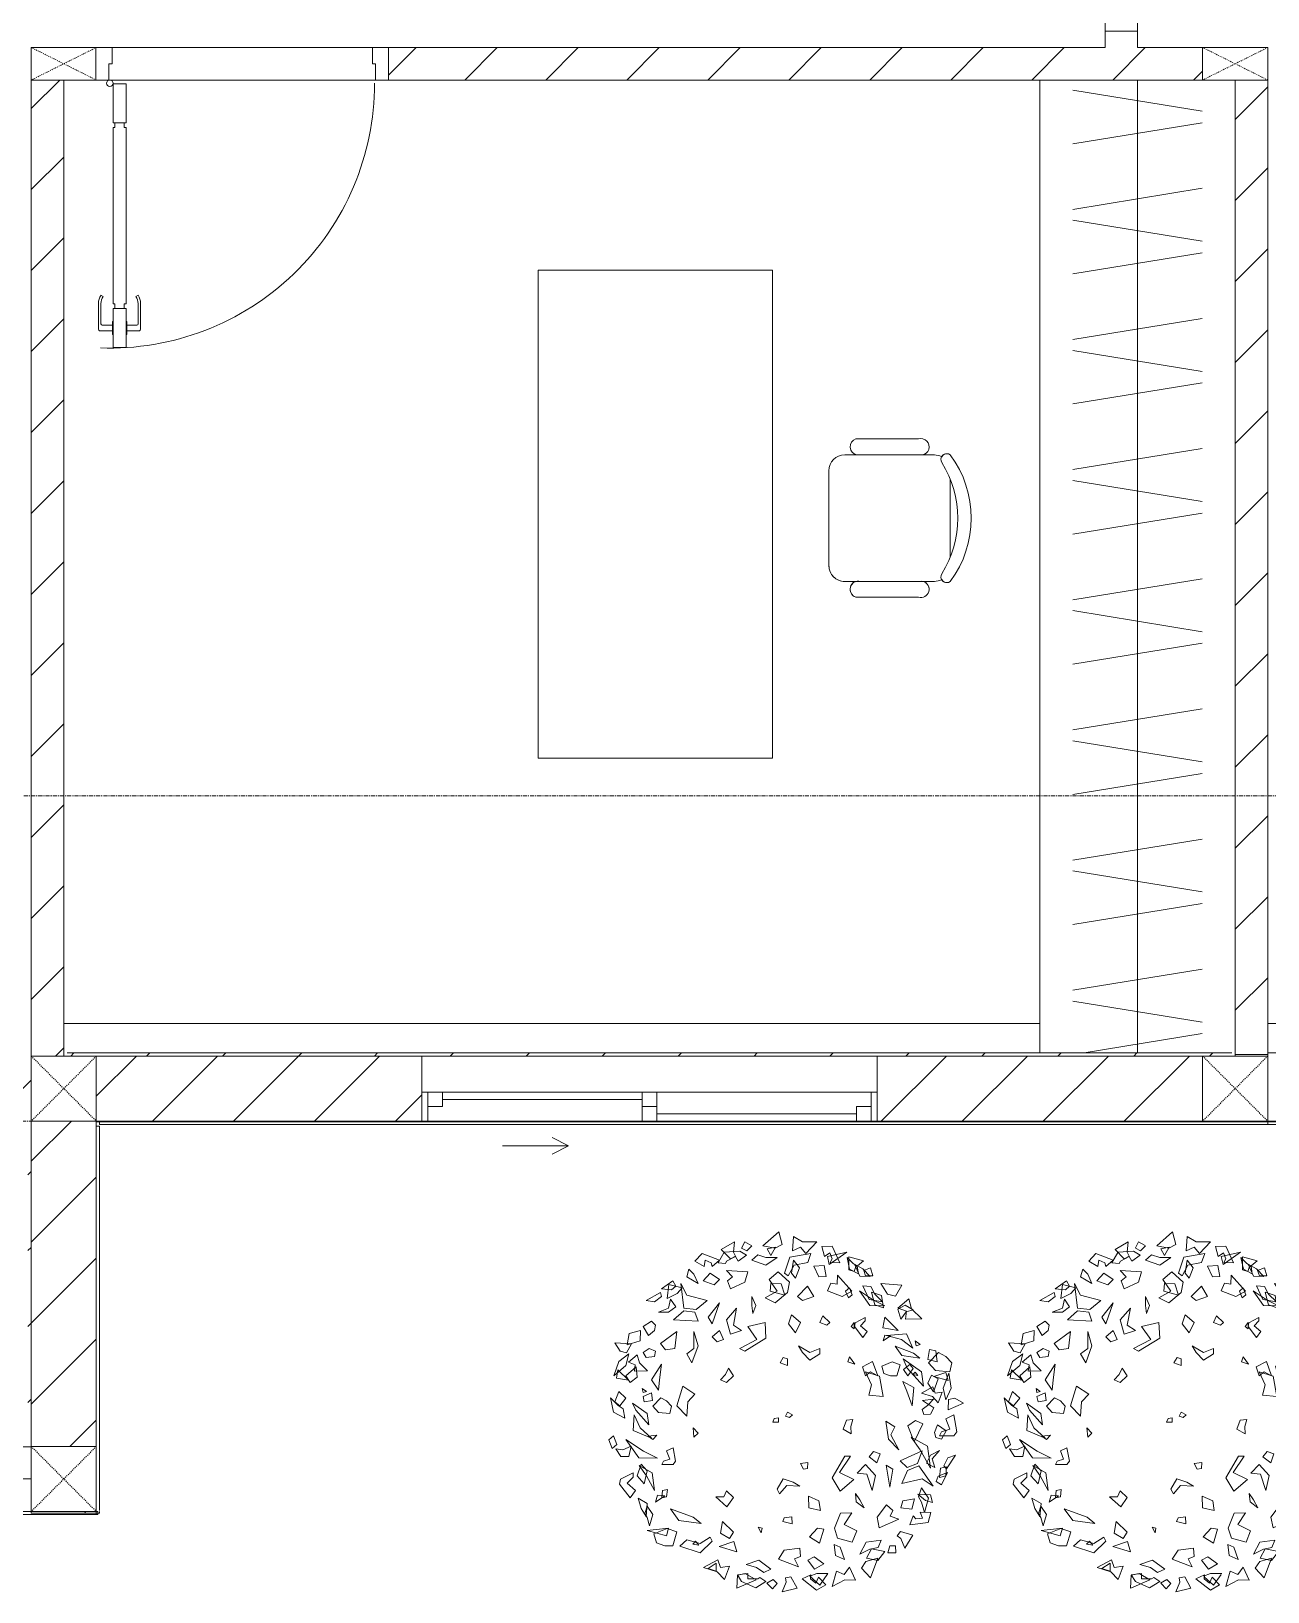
# Model space of a CAD drawing. Header units: millimetres. Extents: x 5357 to 201988, y -16345 to 109895.
# Drawn here: x 94853 to 98653, y 23090 to 27887 of the extents above; entities that cross this region are included whole.
import ezdxf

# ---------------------------------------------------------------- set-up
doc = ezdxf.new("R2010")
doc.units = ezdxf.units.MM
doc.linetypes.add('Dash', pattern=[6, 3, -3])
doc.linetypes.add('Grid Line', pattern=[22.225, 12.7, -3.175, 3.175, -3.175])
for name, color, linetype, lineweight in [('0-1', 7, 'Continuous', 5), ('A-CLNG', 13, 'Continuous', 9), ('A-DETL-GENF-1', 53, 'Continuous', 9), ('A-DETL-THIN', 151, 'Continuous', 9), ('A-DOOR-1', 53, 'Continuous', 9), ('A-FLOR', 192, 'Continuous', 9), ('A-FLOR-1', 10, 'Continuous', 9), ('A-FLOR-2', 53, 'Continuous', 9), ('A-GLAZ', 151, 'Continuous', 9), ('A-WALL', 113, 'Continuous', 9), ('A-WALL-1', 9, 'Continuous', 18), ('A-WALL-2', 53, 'Continuous', 9), ('A-WALL-4', 113, 'Continuous', 18), ('A-WALL-PATT-1', 10, 'Continuous', 9), ('A-WALL-PATT-2', 53, 'Continuous', 9), ('A-WALL-PATT-3', 111, 'Continuous', 9), ('G-IMPT', 8, 'Continuous', 9), ('I-FURN', 30, 'Continuous', 9), ('I-FURN-1', 53, 'Continuous', 9), ('I-WALL-1', 9, 'Continuous', 18), ('I-WALL-2', 53, 'Continuous', 9), ('L-PLNT', 71, 'Continuous', 9), ('L-SITE-WALL-1', 10, 'Continuous', 9), ('S-COLS', 52, 'Continuous', 9), ('S-COLS-2', 9, 'Continuous', 18), ('S-COLS-4', 53, 'Continuous', 9), ('S-COLS-5', 52, 'Continuous', 18), ('S-COLS-6', 52, 'Dash', 9), ('S-COLS-HDLN', 52, 'Dash', 9), ('S-COLS-HDLN-1', 53, 'Dash', 9), ('S-GRID-1', 1, 'Grid Line', 9)]:
    doc.layers.add(name, color=color, linetype=linetype, lineweight=lineweight)
pattern_1 = [(45, (0, 0), (-124.4508, 124.4508), [])]
pattern_2 = [(45, (0, 0), (-116.67262, 116.67262), [])]

# ---------------------------------------------------------------- blocks, each defined once
blk = doc.blocks.new('NCV_TKTC_KET CAU_rvt-1-TKCS_MB SÂN ĐƯỜNG NỘI BỘ')
at = {"layer": 'A-FLOR-1'}
for p, q in [((98252.6, 27886.9), (98252.6, 27836.9)), ((98252.6, 27836.9), (98252.6, 27886.9)), ((98252.6, 27886.9), (98252.6, 27836.9)), ((98252.6, 27836.9), (98452.6, 27836.9)), ((98452.6, 27836.9), (98252.6, 27836.9)), ((98252.6, 27836.9), (98452.6, 27836.9)), ((98452.6, 27836.9), (98652.5, 27836.9)), ((98652.5, 27836.9), (98452.6, 27836.9)), ((98452.6, 27836.9), (98652.5, 27836.9)), ((98652.5, 27836.9), (98652.5, 27736.9)), ((98652.5, 27736.9), (98652.5, 27836.9)), ((98652.5, 27836.9), (98652.5, 27736.9)), ((98652.5, 27736.9), (98652.5, 24746.9)), ((98652.5, 24746.9), (98652.5, 27736.9)), ((98652.5, 27736.9), (98652.5, 24746.9)), ((98652.5, 24736.9), (98652.5, 24536.9)), ((98652.5, 24536.9), (98652.5, 24736.9)), ((98652.5, 24736.9), (98652.5, 24536.9)), ((96052.6, 24536.9), (95052.6, 24536.9)), ((97350.2, 24536.9), (96052.6, 24536.9))]:
    blk.add_line(p, q, dxfattribs=at)
at = {"layer": 'L-SITE-WALL-1'}
for p, q in [((96052.6, 24536.9), (95052.6, 24536.9)), ((97452.6, 24536.9), (96052.6, 24536.9)), ((98652.5, 24536.9), (97452.6, 24536.9))]:
    blk.add_line(p, q, dxfattribs=at)
blk = doc.blocks.new('DOOR_CW_01 CANH MO-PANEL KINH - DIW_01-900x2200-CỬA GỖ VÂN LAMINATE-V21-TKCS_MB SÂN ĐƯỜNG NỘI BỘ')
at = {"layer": 'A-DETL-GENF-1'}
for p, q in [((-397, -182), (-397, -62)), ((-397, -62), (-357, -62)), ((-357, -62), (-357, -182)), ((-357, -182), (-397, -182)), ((-391, -196), (-391, -182)), ((-391, -182), (-363, -182)), ((-363, -182), (-363, -196)), ((-397, -196), (-391, -196)), ((-397, -738), (-397, -196)), ((-357, -196), (-363, -196)), ((-357, -196), (-357, -738)), ((-433.9, -711.2), (-427.3, -715.8)), ((-320.1, -711.2), (-326.7, -715.8)), ((-442, -737), (-442, -816.5)), ((-434, -799.5), (-434, -737)), ((-397, -738), (-391, -738)), ((-357, -752), (-397, -752)), ((-397, -752), (-397, -872)), ((-391, -752), (-391, -738)), ((-363, -752), (-391, -752)), ((-357, -738), (-363, -738)), ((-363, -738), (-363, -752)), ((-357, -872), (-357, -752)), ((-320, -799.5), (-320, -737)), ((-312, -737), (-312, -816.5)), ((-399, -803.5), (-430, -803.5)), ((-399, -792.2), (-399, -831.8)), ((-397, -792.2), (-399, -792.2)), ((-397, -792.2), (-397, -831.8)), ((-357, -792.2), (-357, -831.8)), ((-357, -792.2), (-355, -792.2)), ((-355, -792.2), (-355, -831.8)), ((-355, -803.5), (-324, -803.5)), ((-399, -820.5), (-438, -820.5)), ((-399, -831.8), (-397, -831.8)), ((-355, -831.8), (-357, -831.8)), ((-355, -820.5), (-316, -820.5)), ((-397, -872), (-357, -872))]:
    blk.add_line(p, q, dxfattribs=at)
blk.add_circle((-407, -60), 10, dxfattribs=at)
for centre, radius, start, end in [((-407, -60), 814, 268, 0), ((-397, -737), 45, 145, 180), ((-397, -737), 37, 145, 180), ((-357, -737), 37, 0, 35), ((-357, -737), 45, 360, 35), ((-430, -799.5), 4, 180, 270), ((-324, -799.5), 4, 270, 0), ((-438, -816.5), 4, 180, 270), ((-316, -816.5), 4, 270, 0)]:
    blk.add_arc(centre, radius, start, end, dxfattribs=at)
at = {"layer": 'A-DOOR-1'}
for p, q in [((-450, -50), (-450, 50)), ((-448.4, 50), (-400, 50)), ((-400, 50), (-400, 0)), ((400, 0), (400, 50)), ((400, 50), (450, 50)), ((450, 50), (450, -50)), ((-410, 0), (-410, -50)), ((-400, 0), (-410, 0)), ((410, 0), (400, 0)), ((410, -50), (410, 0)), ((-410, -50), (-448.4, -50)), ((-407, -50), (-382, -50)), ((450, -50), (410, -50))]:
    blk.add_line(p, q, dxfattribs=at)
blk = doc.blocks.new('TU DO LV A - TU DO LV A-V22-TKCS_MB SÂN ĐƯỜNG NỘI BỘ')
at = {"layer": 'I-FURN'}
for p, q in [((10, 0), (3000, 0)), ((10, -136.3), (68.9, -499)), ((169, -101), (104.4, -499)), ((202.5, -101), (267.1, -499)), ((404.3, -101), (468.9, -499)), ((569, -101), (504.4, -499)), ((602.5, -101), (667.1, -499)), ((804.3, -101), (868.9, -499)), ((969, -101), (904.4, -499)), ((1002.5, -101), (1067.1, -499)), ((1204.3, -101), (1268.9, -499)), ((1369, -101), (1304.4, -499)), ((1402.5, -101), (1467.1, -499)), ((1604.3, -101), (1668.9, -499)), ((1769, -101), (1704.4, -499)), ((1802.5, -101), (1867.1, -499)), ((2004.3, -101), (2068.9, -499)), ((2169, -101), (2104.4, -499)), ((2202.5, -101), (2267.1, -499)), ((2404.3, -101), (2468.9, -499)), ((2569, -101), (2504.4, -499)), ((2602.5, -101), (2667.1, -499)), ((2804.3, -101), (2868.9, -499)), ((2969, -101), (2904.4, -499)), ((10, -300), (3000, -300)), ((5, -600), (0, -600))]:
    blk.add_line(p, q, dxfattribs=at)
at = {"layer": 'I-FURN-1'}
for p, q in [((10, 0), (3000, 0)), ((5, -600), (0, -600))]:
    blk.add_line(p, q, dxfattribs=at)
blk = doc.blocks.new('BAN LV A - BAN LV A_dwg_ban hoc2-348006-TKCS_MB SÂN ĐƯỜNG NỘI BỘ')
at = {"layer": 'I-FURN'}
for p, q in [((145.8, 437.4), (-145.8, 437.4)), ((-194.4, 388.8), (-194.4, 113.4)), ((194.4, 113.4), (194.4, 388.8)), ((-243, 354.4), (-243, 162)), ((194.4, 351.4), (194.4, 150.8)), ((243.7, 162), (243.7, 354.4)), ((-120.5, 64.8), (120.5, 64.8))]:
    blk.add_line(p, q, dxfattribs=at)
at = {"layer": 'I-FURN', "flags": 128}
blk.add_lwpolyline([(-737.8, 610.5), (-737.8, 1330.5), (-154.9, 1330.5), (762.2, 1330.5), (762.2, 610.5)], close=True, dxfattribs=at)
at = {"layer": 'I-FURN'}
for centre, radius, start, end in [((-145.8, 388.8), 48.6, 90, 180), ((145.8, 388.8), 48.6, 360, 90), ((-218.7, 347.3), 25.3, 343.7398, 163.7398), ((219.4, 347.3), 25.3, 16.2602, 170.7054), ((-218.7, 154.9), 25.3, 163.7398, 16.2602), ((219.4, 154.9), 25.3, 189.2946, 16.2602), ((-145.8, 113.4), 48.6, 180, 207.5844), ((145.8, 113.4), 48.6, 332.4156, 0), ((-180.2, 75.4), 17.8, 57.9726, 216.6901), ((0, 324), 324, 233.1301, 306.8699), ((0, 359.3), 318.2, 237.5758, 302.4242), ((180.2, 75.4), 17.8, 323.3099, 122.0274)]:
    blk.add_arc(centre, radius, start, end, dxfattribs=at)
blk = doc.blocks.new('BAN LV A - BAN LV A_dwg-348005-TKCS_MB SÂN ĐƯỜNG NỘI BỘ')
at = {"extrusion": (0, 0, -1), "zscale": -1, "rotation": 180}
blk.add_blockref('BAN LV A - BAN LV A_dwg_ban hoc2-348006-TKCS_MB SÂN ĐƯỜNG NỘI BỘ', (-729, 1383.7), dxfattribs=at)
blk = doc.blocks.new('BAN LV A - BAN LV A-401069-TKCS_MB SÂN ĐƯỜNG NỘI BỘ')
at = {"layer": 'I-FURN-1'}
for p, q in [((-8.8, -53.2), (1491.2, -53.2)), ((-8.8, -773.2), (-8.8, -53.2)), ((1491.2, -53.2), (1491.2, -773.2)), ((1491.2, -773.2), (-8.8, -773.2)), ((583.2, -946.3), (874.8, -946.3)), ((534.6, -1029.3), (534.6, -994.9)), ((923.4, -994.9), (923.4, -1032.3)), ((486, -1221.7), (486, -1029.3)), ((972.7, -1029.3), (972.7, -1221.7)), ((534.6, -1270.3), (534.6, -1235.9)), ((923.4, -1232.9), (923.4, -1270.3))]:
    blk.add_line(p, q, dxfattribs=at)
for centre, radius, start, end in [((583.2, -994.9), 48.6, 90, 180), ((874.8, -994.9), 48.6, 0, 90), ((510.3, -1036.4), 25.3, 16.2602, 163.7398), ((948.4, -1036.4), 25.3, 16.2602, 170.7054), ((510.3, -1228.8), 25.3, 163.7398, 343.7398), ((948.4, -1228.8), 25.3, 189.2946, 16.2602), ((548.9, -1308.3), 17.8, 119.404, 216.6901), ((583.2, -1270.3), 48.6, 180, 207.5844), ((874.8, -1270.3), 48.6, 332.4156, 0), ((909.2, -1308.3), 17.8, 323.3099, 60.596), ((729, -1059.7), 324, 233.1301, 306.8699)]:
    blk.add_arc(centre, radius, start, end, dxfattribs=at)
at = {"extrusion": (0, 0, -1), "zscale": -1, "rotation": 180}
blk.add_blockref('BAN LV A - BAN LV A_dwg-348005-TKCS_MB SÂN ĐƯỜNG NỘI BỘ', (0, 0), dxfattribs=at)
blk = doc.blocks.new('G1_SOF - BO TRU - 100x200-V109-TKCS_MB SÂN ĐƯỜNG NỘI BỘ')
at = {"layer": 'S-COLS-2'}
for p, q in [((-50, 100), (50, 100)), ((-50, -98.4), (-50, 100)), ((50, 100), (50, -98.4))]:
    blk.add_line(p, q, dxfattribs=at)
at = {"layer": 'S-COLS-HDLN-1'}
for p, q in [((50, -100), (-50, 100)), ((-50, -100), (50, 100))]:
    blk.add_line(p, q, dxfattribs=at)
blk = doc.blocks.new('G1_SOF - BO TRU - 100x200-V107-TKCS_MB SÂN ĐƯỜNG NỘI BỘ')
at = {"layer": 'S-COLS-2'}
for p, q in [((-50, 100), (50, 100)), ((-50, -100), (-50, 100)), ((50, 100), (50, -100)), ((50, -100), (-50, -100))]:
    blk.add_line(p, q, dxfattribs=at)
at = {"layer": 'S-COLS-HDLN-1'}
for p, q in [((50, -100), (-50, 100)), ((-50, -100), (50, 100))]:
    blk.add_line(p, q, dxfattribs=at)
blk = doc.blocks.new('DOOR_CW_01 CANH MO-PANEL KINH - DIG_01-900x2200-CỬA NHÔM KÍNH-400868-TKCS_MB SÂN ĐƯỜNG NỘI BỘ')
at = {"layer": 'A-DETL-GENF-1'}
for p, q in [((-397, 872), (-357, 872)), ((-397, 752), (-397, 872)), ((-357, 872), (-357, 752)), ((-442, 737), (-442, 816.5)), ((-399, 820.5), (-438, 820.5)), ((-399, 831.8), (-397, 831.8)), ((-399, 792.2), (-399, 831.8)), ((-397, 792.2), (-397, 831.8)), ((-357, 792.2), (-357, 831.8)), ((-355, 831.8), (-357, 831.8)), ((-355, 792.2), (-355, 831.8)), ((-355, 820.5), (-316, 820.5)), ((-312, 737), (-312, 816.5)), ((-434, 799.5), (-434, 737)), ((-399, 803.5), (-430, 803.5)), ((-397, 792.2), (-399, 792.2)), ((-357, 792.2), (-355, 792.2)), ((-355, 803.5), (-324, 803.5)), ((-320, 799.5), (-320, 737)), ((-357, 752), (-397, 752)), ((-397, 738), (-391, 738)), ((-397, 738), (-397, 196)), ((-363, 752), (-391, 752)), ((-391, 752), (-391, 738)), ((-363, 738), (-363, 752)), ((-357, 738), (-363, 738)), ((-357, 196), (-357, 738)), ((-433.9, 711.2), (-427.3, 715.8)), ((-320.1, 711.2), (-326.7, 715.8)), ((-397, 196), (-391, 196)), ((-391, 196), (-391, 182)), ((-357, 196), (-363, 196)), ((-363, 182), (-363, 196)), ((-357, 182), (-397, 182)), ((-397, 182), (-397, 62)), ((-391, 182), (-363, 182)), ((-357, 62), (-357, 182)), ((-397, 62), (-357, 62))]:
    blk.add_line(p, q, dxfattribs=at)
blk.add_circle((-407, 60), 10, dxfattribs=at)
for centre, radius, start, end in [((-407, 60), 814, 360, 92), ((-438, 816.5), 4, 90, 180), ((-316, 816.5), 4, 0, 90), ((-430, 799.5), 4, 90, 180), ((-324, 799.5), 4, 360, 90), ((-397, 737), 45, 180, 215), ((-397, 737), 37, 180, 215), ((-357, 737), 37, 325, 0), ((-357, 737), 45, 325, 0)]:
    blk.add_arc(centre, radius, start, end, dxfattribs=at)
at = {"layer": 'A-DOOR-1'}
for p, q in [((-410, 50), (-450, 50)), ((-450, 50), (-450, -50)), ((-410, 0), (-410, 50)), ((-407, 50), (-382, 50)), ((450, 50), (410, 50)), ((410, 50), (410, 0)), ((450, -50), (450, 50)), ((-400, 0), (-410, 0)), ((-400, -50), (-400, 0)), ((410, 0), (400, 0)), ((400, 0), (400, -50)), ((-450, -50), (-400, -50)), ((400, -50), (450, -50))]:
    blk.add_line(p, q, dxfattribs=at)
blk = doc.blocks.new('NCV_TKTC_TANG 1_rvt-1-TKCS_MB SÂN ĐƯỜNG NỘI BỘ')
at = {"layer": 'A-WALL-PATT-1'}
h = blk.add_hatch(dxfattribs=at)
h.set_pattern_fill('FP_1', color=256, style=0, pattern_type=2)
h.set_pattern_definition(pattern_1)
h.paths.add_polyline_path([(98152.6, 27836.9), (98252.6, 27836.9), (98252.6, 27886.9), (98152.6, 27886.9), (98152.6, 27837.4)])
h.paths.add_polyline_path([(98202.6, 28786.9), (98252.6, 28786.9), (98252.6, 28836.9), (98152.6, 28836.9), (98152.6, 28786.9)])
h = blk.add_hatch(dxfattribs=at)
h.set_pattern_fill('FP_1', color=256, style=0, pattern_type=2)
h.set_pattern_definition(pattern_1)
h.paths.add_polyline_path([(97952.6, 27736.9), (98452.6, 27736.9), (98452.6, 27836.9), (95950.9, 27836.9), (95950.9, 27736.9), (97350.2, 27736.9)])
h = blk.add_hatch(dxfattribs=at)
h.set_pattern_fill('FP_1', color=256, style=0, pattern_type=2)
h.set_pattern_definition(pattern_1)
h.paths.add_polyline_path([(94929.3, 24736.9), (94952.6, 24736.9), (94952.6, 27736.9), (94852.6, 27736.9), (94852.6, 24736.9)])
h = blk.add_hatch(dxfattribs=at)
h.set_pattern_fill('FP_1', color=256, style=0, pattern_type=2)
h.set_pattern_definition(pattern_1)
h.paths.add_polyline_path([(98552.6, 24741.9), (98652.6, 24741.9), (98652.5, 27736.9), (98552.6, 27736.9), (98552.6, 24746.9)])
at = {"layer": 'A-WALL-PATT-2'}
h = blk.add_hatch(dxfattribs=at)
h.set_pattern_fill('FP_2', color=256, style=0, pattern_type=2)
h.set_pattern_definition(pattern_2)
h.paths.add_polyline_path([(97952.6, 24736.9), (98542.6, 24736.9), (98542.6, 24746.9), (94952.6, 24746.9), (94952.6, 24736.9), (97452.6, 24736.9)])
h = blk.add_hatch(dxfattribs=at)
h.set_pattern_fill('FP_2', color=256, style=0, pattern_type=2)
h.set_pattern_definition(pattern_2)
h.paths.add_polyline_path([(94852.6, 23537.4), (94852.6, 24536.9), (94842.6, 24536.9), (94842.6, 23537.4)])
at = {"layer": 'A-FLOR-1'}
for p, q in [((98152.6, 27886.9), (98152.6, 27836.9)), ((95050.9, 27836.9), (94852.6, 27836.9)), ((95100.9, 27836.9), (95052.6, 27836.9)), ((95900.9, 27836.9), (95100.9, 27836.9)), ((95950.9, 27836.9), (95900.9, 27836.9)), ((98152.6, 27836.9), (95950.9, 27836.9))]:
    blk.add_line(p, q, dxfattribs=at)
at = {"layer": 'A-FLOR-2'}
blk.add_line((95100.9, 27836.9), (95900.9, 27836.9), dxfattribs=at)
at = {"layer": 'A-WALL-1'}
for p, q in [((98452.6, 27836.9), (98252.6, 27836.9)), ((94852.6, 27736.9), (94852.6, 24736.9)), ((94952.6, 24736.9), (94952.6, 27736.9)), ((98552.6, 27736.9), (98552.6, 24741.9)), ((94852.6, 24736.9), (94952.6, 24736.9)), ((98552.6, 24741.9), (98652.6, 24741.9)), ((98652.6, 24741.9), (98652.6, 24746.9))]:
    blk.add_line(p, q, dxfattribs=at)
at = {"layer": 'A-WALL-2'}
for p, q in [((98152.6, 27886.9), (98152.6, 27836.9)), ((98252.6, 27836.9), (98252.6, 27886.9)), ((95100.9, 27836.9), (95900.9, 27836.9)), ((98142.6, 27836.9), (95950.9, 27836.9)), ((95910.9, 27736.9), (95090.9, 27736.9)), ((95950.9, 27736.9), (98452.6, 27736.9)), ((98652.6, 24746.9), (98652.6, 27736.9))]:
    blk.add_line(p, q, dxfattribs=at)
at = {"layer": 'I-WALL-1'}
for p, q in [((94952.6, 24746.9), (94952.6, 24736.9)), ((94952.6, 24736.9), (96052.6, 24736.9)), ((98542.6, 24746.9), (94962.6, 24746.9)), ((97452.6, 24736.9), (98542.6, 24736.9))]:
    blk.add_line(p, q, dxfattribs=at)
at = {"layer": 'I-WALL-2'}
for p, q in [((98652.6, 24746.9), (99742.6, 24746.9)), ((98652.6, 24741.9), (98652.6, 24736.9))]:
    blk.add_line(p, q, dxfattribs=at)
at = {"layer": 'A-DOOR-1', "rotation": 270.0000000000003}
blk.add_blockref('DOOR_CW_01 CANH MO-PANEL KINH - DIG_01-900x2200-CỬA NHÔM KÍNH-400868-TKCS_MB SÂN ĐƯỜNG NỘI BỘ', (98202.6, 28336.9), dxfattribs=at)
at = {"layer": 'A-DOOR-1'}
blk.add_blockref('DOOR_CW_01 CANH MO-PANEL KINH - DIW_01-900x2200-CỬA GỖ VÂN LAMINATE-V21-TKCS_MB SÂN ĐƯỜNG NỘI BỘ', (95500.9, 27786.9), dxfattribs=at)
at = {"layer": 'I-FURN-1'}
for name, p, rotation in [('TU DO LV A - TU DO LV A-V22-TKCS_MB SÂN ĐƯỜNG NỘI BỘ', (97952.6, 24736.9), 89.9999999999999), ('BAN LV A - BAN LV A-401069-TKCS_MB SÂN ĐƯỜNG NỘI BỘ', (96357.8, 25661.2), 90.0000000000001)]:
    blk.add_blockref(name, p, dxfattribs=dict(at, rotation=rotation))
at = {"layer": 'S-COLS-4', "rotation": 90.00000000000037}
for name, p in [('G1_SOF - BO TRU - 100x200-V109-TKCS_MB SÂN ĐƯỜNG NỘI BỘ', (94952.6, 27786.9)), ('G1_SOF - BO TRU - 100x200-V107-TKCS_MB SÂN ĐƯỜNG NỘI BỘ', (98552.6, 27786.9))]:
    blk.add_blockref(name, p, dxfattribs=at)
blk = doc.blocks.new('1_FAMILY RVT - W01-WxH 1400x1400xmm-389822-TKCS_MB SÂN ĐƯỜNG NỘI BỘ')
at = {"layer": 'A-GLAZ'}
for p, q in [((248.4, 172.39), (299.2, 197.79)), ((248.4, 172.39), (299.2, 146.99)), ((248.4, 172.39), (451.6, 172.39)), ((-700, 96.19), (-700, -103.81)), ((700, 96.19), (-700, 96.19)), ((-700, 96.19), (-636.5, 96.19)), ((-680.95, 96.19), (-680.95, 7.29)), ((-636.5, 96.19), (-22.225, 96.19)), ((-636.5, 96.19), (-636.5, 51.74)), ((-22.225, 7.29), (-22.225, 96.19)), ((-22.225, 96.19), (22.225, 96.19)), ((22.225, 96.19), (680.95, 96.19)), ((22.225, 96.19), (22.225, 7.29)), ((680.95, 96.19), (700, 96.19)), ((680.95, 96.19), (680.95, 7.29)), ((700, -103.81), (700, 96.19)), ((-636.5, 51.74), (-680.95, 51.74)), ((-636.5, 73.965), (-22.225, 73.965)), ((22.225, 51.74), (-22.225, 51.74)), ((636.5, 51.74), (636.5, 7.29)), ((680.95, 51.74), (636.5, 51.74)), ((-700, 7.29), (-680.95, 7.29)), ((-680.95, 7.29), (-22.225, 7.29)), ((-22.225, 7.29), (22.225, 7.29)), ((22.225, 29.515), (636.5, 29.515)), ((22.225, 7.29), (636.5, 7.29)), ((636.5, 7.29), (700, 7.29)), ((-700, -103.81), (700, -103.81))]:
    blk.add_line(p, q, dxfattribs=at)
blk = doc.blocks.new('CAY BACH TRINH - CAY BACH TRINH_dwg-V942-TKCS_MB SÂN ĐƯỜNG NỘI BỘ')
at = {"layer": 'G-IMPT'}
for p, q in [((335, 1653), (271, 1617)), ((363, 1594), (335, 1653)), ((-386, -1646), (-459, -1541)), ((-296, -1566), (-386, -1646)), ((69, -1680), (118, -1629))]:
    blk.add_line(p, q, dxfattribs=at)
at = {"layer": 'G-IMPT', "flags": 128}
for points in [[(-357, 1653), (-250, 1541), (-201, 1603), (-123, 1566), (-133, 1703), (-220, 1653)], [(7, 1749), (-25, 1628), (43, 1591), (160, 1616)], [(423, 1516), (443, 1553), (433, 1653), (560, 1578), (472, 1491)], [(-715, 1368), (-728, 1408), (-805, 1472), (-663, 1508), (-663, 1385)], [(-648, 1504), (-672, 1392), (-758, 1347), (-746, 1419), (-706, 1444)], [(-477, 1437), (-459, 1512), (-646, 1555)], [(-578, 1452), (-505, 1613), (-404, 1608), (-431, 1511), (-482, 1548), (-505, 1489), (-486, 1456)], [(-83, 1327), (-48, 1351), (-99, 1506), (-301, 1542), (-270, 1454), (-140, 1428)], [(23, 1503), (131, 1428), (267, 1478), (209, 1528), (131, 1503)], [(121, 1587), (40, 1602), (86, 1521)], [(579, 1478), (745, 1541), (813, 1466), (725, 1416), (716, 1478), (657, 1453), (647, 1416)], [(-874, 1403), (-896, 1328), (-826, 1327), (-809, 1379)], [(-870, 1320), (-769, 1323), (-719, 1438), (-798, 1395)], [(-428, 1425), (-446, 1319), (-376, 1318), (-327, 1420)], [(-133, 1478), (-191, 1403), (-152, 1303), (-113, 1353)], [(14, 1366), (-94, 1266), (-74, 1166), (43, 1066), (140, 1116), (23, 1178), (101, 1291)], [(511, 1378), (306, 1366), (335, 1266), (472, 1203), (501, 1278), (452, 1316)], [(667, 1353), (579, 1291), (628, 1241), (735, 1278)], [(871, 1391), (823, 1341), (784, 1253), (891, 1316)], [(-1174, 1238), (-1112, 1130), (-1037, 1152), (-972, 1252)], [(-989, 1076), (-860, 1099), (-799, 1231), (-876, 1225), (-913, 1152)], [(-697, 1145), (-671, 1210), (-634, 1180), (-660, 1114)], [(-556, 1333), (-692, 1179), (-600, 1129), (-460, 1181), (-492, 1255), (-553, 1247)], [(-269, 1228), (-328, 1128), (-220, 1091), (-172, 1128)], [(-50, 1140), (92, 1178), (86, 1252), (-14, 1249)], [(696, 1091), (891, 1141), (949, 1253), (920, 1016), (803, 1003)], [(1064, 1244), (1080, 1108), (985, 1158), (937, 1212)], [(1027, 1278), (998, 1228), (1037, 1191), (1135, 1203)], [(-1364, 914), (-1208, 910), (-1218, 988), (-1136, 1017), (-1240, 1107), (-1267, 1010)], [(-766, 1181), (-866, 1042), (-1009, 1038), (-900, 1094)], [(-996, 1019), (-915, 1047), (-883, 1171), (-978, 1137)], [(267, 1128), (228, 1041), (257, 966), (267, 1041)], [(647, 866), (579, 1066), (686, 928)], [(1047, 1103), (998, 1028), (1066, 978), (1164, 978), (1066, 1016)], [(1144, 1166), (1135, 1128), (1203, 1078), (1281, 1091)], [(-1164, 910), (-1135, 1007), (-1204, 1044), (-1282, 1000), (-1216, 980)], [(-1010, 928), (-1137, 803), (-990, 828)], [(-840, 791), (-799, 735), (-718, 839), (-724, 876), (-821, 927), (-821, 894), (-775, 847)], [(-415, 941), (-483, 878), (-454, 853), (-386, 878)], [(-113, 953), (-201, 878), (-152, 778), (-84, 866)], [(413, 1016), (443, 853), (365, 803), (472, 766), (511, 903)], [(813, 978), (784, 891), (1018, 903), (920, 991)], [(-1279, 631), (-1217, 768), (-1027, 752), (-1169, 714)], [(-993, 702), (-1009, 756), (-1064, 751)], [(-717, 878), (-717, 816), (-688, 841)], [(140, 878), (131, 728), (335, 603), (384, 628), (218, 716), (306, 841)], [(579, 803), (540, 716), (599, 691), (647, 741)], [(823, 791), (784, 653), (842, 491), (891, 578), (823, 628)], [(988, 791), (1008, 628), (1096, 616), (1144, 678)], [(1261, 753), (1203, 803), (1193, 853), (1232, 891), (1310, 841)], [(1339, 702), (1463, 665), (1444, 774), (1337, 802)], [(-1424, 524), (-1440, 618), (-1501, 607), (-1513, 501)], [(-1302, 703), (-1351, 666), (-1312, 653)], [(-1109, 650), (-1174, 560), (-1345, 537), (-1285, 585)], [(-220, 591), (-289, 516), (-386, 578), (-386, 628), (-289, 591), (-181, 653)], [(1310, 591), (1252, 628), (1193, 603), (1203, 553), (1281, 541)], [(1422, 673), (1471, 586), (1531, 604), (1583, 684)], [(-1595, 553), (-1527, 591), (-1429, 491), (-1497, 416), (-1634, 403), (-1653, 491)], [(-1380, 266), (-1361, 403), (-1185, 528), (-1224, 441)], [(-1283, 435), (-1251, 475), (-1188, 428), (-1232, 366)], [(-1065, 367), (-1127, 366), (-1158, 473), (-1082, 500), (-981, 458), (-1000, 389)], [(-942, 366), (-893, 503), (-795, 453), (-825, 366), (-873, 403)], [(-721, 477), (-654, 499), (-671, 550)], [(-74, 528), (-35, 541), (-6, 491), (-74, 466)], [(1135, 478), (1232, 328), (1164, 228), (1154, 328)], [(1270, 413), (1394, 410), (1386, 473), (1452, 496), (1368, 568), (1347, 490)], [(1378, 453), (1369, 353), (1437, 303), (1476, 366)], [(1447, 578), (1476, 466), (1593, 366), (1544, 503)], [(-1597, 135), (-1570, 248), (-1626, 391), (-1648, 247)], [(-1619, 320), (-1482, 361), (-1595, 398)], [(-1478, 213), (-1422, 297), (-1459, 373), (-1523, 336)], [(-1328, 370), (-1279, 378), (-1302, 402)], [(-1274, 77), (-1290, 255), (-1183, 312), (-1221, 219)], [(-855, 181), (-881, 279), (-825, 405), (-958, 362), (-994, 169)], [(491, 441), (443, 366), (511, 303), (569, 328), (521, 378)], [(1553, 425), (1451, 325), (1568, 345)], [(-1619, 40), (-1622, 139), (-1683, 152), (-1767, 105)], [(-1363, 198), (-1471, 259), (-1494, 200), (-1562, 210), (-1523, 107), (-1467, 166)], [(813, 191), (881, 116), (891, -22), (988, 78), (930, 266)], [(1085, 125), (1140, 155), (1218, 75), (1163, 15), (1054, 5), (1038, 75)], [(1310, 166), (1300, 116), (1222, 128), (1232, 203)], [(1319, 245), (1280, 215), (1311, 205)], [(1476, 153), (1534, 78), (1583, 116), (1544, 216)], [(1624, 156), (1594, 16), (1487, -41), (1502, 50), (1551, 81)], [(-1482, 60), (-1448, -1), (-1384, -6), (-1369, 43), (-1433, 90)], [(-1478, 141), (-1429, 91), (-1371, 128)], [(-74, 16), (-123, -9), (-94, -34), (-55, -22)], [(1256, -105), (1272, 5), (1412, 105), (1381, 35)], [(-1595, -47), (-1673, -9), (-1702, -172), (-1673, -209), (-1536, -209), (-1556, -172), (-1634, -147)], [(-1515, -106), (-1486, -178), (-1501, -227), (-1553, -242), (-1599, -161)], [(-1291, -267), (-1232, -115), (-1304, -62), (-1376, -95)], [(-1145, -345), (-1046, -242), (-1021, -71), (-1105, -125), (-1069, -201)], [(-688, -191), (-610, -147), (-641, -60), (-704, -55), (-685, -122)], [(11, -79), (65, -80), (51, -44), (11, -37)], [(832, -134), (784, -184), (823, -222)], [(1398, -9), (1408, -159), (1232, -234), (1339, -134)], [(-1449, -521), (-1419, -309), (-1263, -222), (-1351, -346)], [(1477, -247), (1352, -421), (1173, -426), (1309, -356)], [(1179, -205), (1218, -245), (1264, -215)], [(1563, -293), (1595, -211), (1641, -250), (1609, -331)], [(-1604, -526), (-1578, -497), (-1615, -421), (-1690, -396)], [(-1489, -516), (-1411, -473), (-1448, -396), (-1534, -351), (-1465, -430)], [(-1224, -515), (-1157, -451), (-1369, -353), (-1324, -476)], [(-935, -470), (-860, -411), (-900, -361), (-966, -383)], [(-582, -741), (-504, -613), (-626, -407), (-681, -406), (-575, -561), (-711, -631)], [(1085, -355), (1023, -325), (999, -455), (1023, -485), (1132, -485), (1116, -455), (1054, -435)], [(1427, -309), (1447, -409), (1525, -409), (1573, -334), (1505, -346)], [(-1553, -680), (-1504, -649), (-1521, -598), (-1613, -563)], [(-1546, -521), (-1536, -609), (-1595, -596), (-1604, -509)], [(-1173, -669), (-1368, -622), (-1473, -694), (-1336, -498), (-1227, -542)], [(-1024, -493), (-1058, -702), (-1088, -530)], [(-888, -735), (-838, -578), (-745, -570), (-823, -487), (-921, -590)], [(-229, -532), (-269, -525), (-272, -467), (-200, -477)], [(1202, -735), (1225, -565), (1350, -495), (1280, -595)], [(1330, -484), (1271, -546), (1300, -671), (1369, -596)], [(1384, -736), (1435, -805), (1537, -675), (1529, -628), (1408, -565), (1408, -607), (1465, -665)], [(-1390, -946), (-1429, -809), (-1361, -709), (-1332, -796), (-1361, -846)], [(-129, -656), (-34, -622), (23, -722), (0, -767), (-69, -688), (-193, -693)], [(614, -795), (506, -893), (444, -803), (510, -740), (536, -796)], [(1124, -735), (1132, -805), (1085, -795), (1077, -725)], [(-1468, -852), (-1402, -831), (-1326, -772), (-1450, -777)], [(-1270, -915), (-1163, -901), (-1183, -834), (-1295, -817)], [(-1144, -1010), (-957, -1095), (-936, -993), (-1027, -873), (-1088, -926), (-1063, -982)], [(-811, -903), (-736, -844), (-727, -764), (-770, -826)], [(-393, -926), (-281, -901), (-277, -790), (-378, -835)], [(1193, -846), (1173, -780), (1104, -785)], [(1249, -1075), (1218, -965), (1272, -885), (1295, -955), (1272, -995)], [(1359, -809), (1271, -859), (1281, -984), (1330, -909)], [(-1251, -1066), (-1426, -1044), (-1452, -946), (-1351, -943), (-1371, -1002), (-1308, -1008), (-1282, -979)], [(-698, -1231), (-557, -1193), (-527, -1096), (-584, -953), (-693, -951), (-619, -1061), (-741, -1124)], [(-120, -1056), (-31, -1033), (-45, -997), (-117, -988)], [(550, -1034), (443, -1134), (482, -1196), (569, -1146)], [(1048, -911), (967, -1024), (753, -1052), (829, -993)], [(-1130, -1172), (-1165, -1196), (-1203, -1289), (-1280, -1164), (-1162, -1128)], [(-384, -1242), (-286, -1181), (-363, -1098), (-424, -1108)], [(176, -1143), (205, -1087), (168, -1096)], [(667, -1184), (647, -1221), (764, -1334), (959, -1271), (891, -1209), (764, -1246)], [(1103, -1266), (1025, -1267), (986, -1133), (1081, -1099), (1208, -1151), (1184, -1238)], [(1066, -1096), (1086, -1171), (1271, -1121)], [(-1117, -1335), (-1039, -1334), (-1059, -1267), (-1114, -1266)], [(-883, -1296), (-1010, -1321), (-942, -1409), (-834, -1384)], [(-771, -1348), (-831, -1232), (-975, -1212), (-947, -1284), (-866, -1298)], [(-622, -1399), (-535, -1360), (-523, -1254), (-580, -1280)], [(-180, -1469), (12, -1396), (-45, -1309), (-194, -1290), (-200, -1370), (-142, -1392)], [(411, -1324), (581, -1272), (441, -1226)], [(775, -1261), (835, -1251), (807, -1222)], [(-872, -1573), (-787, -1482), (-829, -1416), (-944, -1384)], [(-505, -1659), (-547, -1509), (-620, -1542), (-671, -1472), (-727, -1598), (-626, -1595)], [(-336, -1491), (-270, -1405), (-332, -1372), (-423, -1439)], [(323, -1445), (199, -1404), (83, -1492), (153, -1523), (221, -1476)], [(731, -1476), (595, -1400), (567, -1474), (481, -1461), (531, -1590), (600, -1516)], [(608, -1509), (686, -1484), (608, -1434)], [(-215, -1584), (-355, -1693), (-443, -1641), (-373, -1567), (-346, -1624), (-297, -1583), (-299, -1545)], [(-55, -1574), (-63, -1616), (-24, -1708), (-167, -1674), (-109, -1565)], [(228, -1671), (131, -1609), (189, -1571), (209, -1584), (306, -1584), (306, -1534), (404, -1546), (365, -1609)]]:
    blk.add_lwpolyline(points, close=True, dxfattribs=at)
for points in [[(267, 1616), (316, 1566), (365, 1591)], [(534, 1551), (590, 1452), (520, 1446), (509, 1467), (423, 1512), (399, 1468), (319, 1525), (383, 1562), (533, 1553)], [(-464, -1534), (-357, -1534), (-289, -1559)], [(123, -1624), (62, -1590), (23, -1629), (69, -1680)], [(411, -1674), (406, -1550), (330, -1534), (226, -1592), (408, -1673)]]:
    blk.add_lwpolyline(points, dxfattribs=at)
blk = doc.blocks.new('CAY BACH TRINH - CAY BACH TRINH-V943-TKCS_MB SÂN ĐƯỜNG NỘI BỘ')
at = {"extrusion": (0, 0, -1), "xscale": 0.3200000000000001, "yscale": 0.3200000000000001, "zscale": -0.3200000000000001, "rotation": 180}
blk.add_blockref('CAY BACH TRINH - CAY BACH TRINH_dwg-V942-TKCS_MB SÂN ĐƯỜNG NỘI BỘ', (0, 0), dxfattribs=at)
blk = doc.blocks.new('CAY BACH TRINH - CAY BACH TRINH_dwg-V944-TKCS_MB SÂN ĐƯỜNG NỘI BỘ')
at = {"layer": 'G-IMPT', "flags": 128}
for points in [[(-357, 1653), (-250, 1541), (-201, 1603), (-123, 1566), (-133, 1703), (-220, 1653)], [(7, 1749), (-25, 1628), (43, 1591), (160, 1616)], [(335, 1653), (267, 1616), (316, 1566), (365, 1591)], [(423, 1516), (443, 1553), (433, 1653), (560, 1578), (472, 1491)], [(-715, 1368), (-728, 1408), (-805, 1472), (-663, 1508), (-663, 1385)], [(-648, 1504), (-672, 1392), (-758, 1347), (-746, 1419), (-706, 1444)], [(-477, 1437), (-459, 1512), (-646, 1555)], [(-578, 1452), (-505, 1613), (-404, 1608), (-431, 1511), (-482, 1548), (-505, 1489), (-486, 1456)], [(-83, 1327), (-48, 1351), (-99, 1506), (-301, 1542), (-270, 1454), (-140, 1428)], [(23, 1503), (131, 1428), (267, 1478), (209, 1528), (131, 1503)], [(121, 1587), (40, 1602), (86, 1521)], [(533, 1553), (590, 1452), (520, 1446), (509, 1467), (423, 1512), (399, 1468), (319, 1525), (383, 1562)], [(579, 1478), (745, 1541), (813, 1466), (725, 1416), (716, 1478), (657, 1453), (647, 1416)], [(-874, 1403), (-896, 1328), (-826, 1327), (-809, 1379)], [(-870, 1320), (-769, 1323), (-719, 1438), (-798, 1395)], [(-428, 1425), (-446, 1319), (-376, 1318), (-327, 1420)], [(-133, 1478), (-191, 1403), (-152, 1303), (-113, 1353)], [(14, 1366), (-94, 1266), (-74, 1166), (43, 1066), (140, 1116), (23, 1178), (101, 1291)], [(511, 1378), (306, 1366), (335, 1266), (472, 1203), (501, 1278), (452, 1316)], [(667, 1353), (579, 1291), (628, 1241), (735, 1278)], [(871, 1391), (823, 1341), (784, 1253), (891, 1316)], [(-1174, 1238), (-1112, 1130), (-1037, 1152), (-972, 1252)], [(-989, 1076), (-860, 1099), (-799, 1231), (-876, 1225), (-913, 1152)], [(-697, 1145), (-671, 1210), (-634, 1180), (-660, 1114)], [(-556, 1333), (-692, 1179), (-600, 1129), (-460, 1181), (-492, 1255), (-553, 1247)], [(-269, 1228), (-328, 1128), (-220, 1091), (-172, 1128)], [(-50, 1140), (92, 1178), (86, 1252), (-14, 1249)], [(696, 1091), (891, 1141), (949, 1253), (920, 1016), (803, 1003)], [(1064, 1244), (1080, 1108), (985, 1158), (937, 1212)], [(1027, 1278), (998, 1228), (1037, 1191), (1135, 1203)], [(-766, 1181), (-866, 1042), (-1009, 1038), (-900, 1094)], [(-996, 1019), (-915, 1047), (-883, 1171), (-978, 1137)], [(267, 1128), (228, 1041), (257, 966), (267, 1041)], [(647, 866), (579, 1066), (686, 928)], [(1047, 1103), (998, 1028), (1066, 978), (1164, 978), (1066, 1016)], [(1144, 1166), (1135, 1128), (1203, 1078), (1281, 1091)], [(-1164, 910), (-1135, 1007), (-1204, 1044), (-1282, 1000), (-1216, 980)], [(-1010, 928), (-1137, 803), (-990, 828)], [(-840, 791), (-799, 735), (-718, 839), (-724, 876), (-821, 927), (-821, 894), (-775, 847)], [(-415, 941), (-483, 878), (-454, 853), (-386, 878)], [(-113, 953), (-201, 878), (-152, 778), (-84, 866)], [(413, 1016), (443, 853), (365, 803), (472, 766), (511, 903)], [(813, 978), (784, 891), (1018, 903), (920, 991)], [(-1279, 631), (-1217, 768), (-1027, 752), (-1169, 714)], [(-993, 702), (-1009, 756), (-1064, 751)], [(-717, 878), (-717, 816), (-688, 841)], [(579, 803), (540, 716), (599, 691), (647, 741)], [(823, 791), (784, 653), (842, 491), (891, 578), (823, 628)], [(988, 791), (1008, 628), (1096, 616), (1144, 678)], [(1261, 753), (1203, 803), (1193, 853), (1232, 891), (1310, 841)], [(1339, 702), (1463, 665), (1444, 774), (1337, 802)], [(-1424, 524), (-1440, 618), (-1501, 607), (-1513, 501)], [(-1302, 703), (-1351, 666), (-1312, 653)], [(-1109, 650), (-1174, 560), (-1345, 537), (-1285, 585)], [(-220, 591), (-289, 516), (-386, 578), (-386, 628), (-289, 591), (-181, 653)], [(1310, 591), (1252, 628), (1193, 603), (1203, 553), (1281, 541)], [(1422, 673), (1471, 586), (1531, 604), (1583, 684)], [(-1595, 553), (-1527, 591), (-1429, 491), (-1497, 416), (-1634, 403), (-1653, 491)], [(-1380, 266), (-1361, 403), (-1185, 528), (-1224, 441)], [(-1283, 435), (-1251, 475), (-1188, 428), (-1232, 366)], [(-1065, 367), (-1127, 366), (-1158, 473), (-1082, 500), (-981, 458), (-1000, 389)], [(-942, 366), (-893, 503), (-795, 453), (-825, 366), (-873, 403)], [(-721, 477), (-654, 499), (-671, 550)], [(-74, 528), (-35, 541), (-6, 491), (-74, 466)], [(1135, 478), (1232, 328), (1164, 228), (1154, 328)], [(1270, 413), (1394, 410), (1386, 473), (1452, 496), (1368, 568), (1347, 490)], [(1378, 453), (1369, 353), (1437, 303), (1476, 366)], [(1447, 578), (1476, 466), (1593, 366), (1544, 503)], [(-1597, 135), (-1570, 248), (-1626, 391), (-1648, 247)], [(-1619, 320), (-1482, 361), (-1595, 398)], [(-1478, 213), (-1422, 297), (-1459, 373), (-1523, 336)], [(-1328, 370), (-1279, 378), (-1302, 402)], [(-1274, 77), (-1290, 255), (-1183, 312), (-1221, 219)], [(-855, 181), (-881, 279), (-825, 405), (-958, 362), (-994, 169)], [(491, 441), (443, 366), (511, 303), (569, 328), (521, 378)], [(1553, 425), (1451, 325), (1568, 345)], [(-1619, 40), (-1622, 139), (-1683, 152), (-1767, 105)], [(-1363, 198), (-1471, 259), (-1494, 200), (-1562, 210), (-1523, 107), (-1467, 166)], [(813, 191), (881, 116), (891, -22), (988, 78), (930, 266)], [(1085, 125), (1140, 155), (1218, 75), (1163, 15), (1054, 5), (1038, 75)], [(1310, 166), (1300, 116), (1222, 128), (1232, 203)], [(1319, 245), (1280, 215), (1311, 205)], [(1476, 153), (1534, 78), (1583, 116), (1544, 216)], [(1624, 156), (1594, 16), (1487, -41), (1502, 50), (1551, 81)], [(-1482, 60), (-1448, -1), (-1384, -6), (-1369, 43), (-1433, 90)], [(-1478, 141), (-1429, 91), (-1371, 128)], [(-74, 16), (-123, -9), (-94, -34), (-55, -22)], [(1256, -105), (1272, 5), (1412, 105), (1381, 35)], [(-1595, -47), (-1673, -9), (-1702, -172), (-1673, -209), (-1536, -209), (-1556, -172), (-1634, -147)], [(-1515, -106), (-1486, -178), (-1501, -227), (-1553, -242), (-1599, -161)], [(-1291, -267), (-1232, -115), (-1304, -62), (-1376, -95)], [(-1145, -345), (-1046, -242), (-1021, -71), (-1105, -125), (-1069, -201)], [(-688, -191), (-610, -147), (-641, -60), (-704, -55), (-685, -122)], [(11, -79), (65, -80), (51, -44), (11, -37)], [(832, -134), (784, -184), (823, -222)], [(1398, -9), (1408, -159), (1232, -234), (1339, -134)], [(-1449, -521), (-1419, -309), (-1263, -222), (-1351, -346)], [(1477, -247), (1352, -421), (1173, -426), (1309, -356)], [(1179, -205), (1218, -245), (1264, -215)], [(1563, -293), (1595, -211), (1641, -250), (1609, -331)], [(-1604, -526), (-1578, -497), (-1615, -421), (-1690, -396)], [(-1489, -516), (-1411, -473), (-1448, -396), (-1534, -351), (-1465, -430)], [(-1224, -515), (-1157, -451), (-1369, -353), (-1324, -476)], [(-935, -470), (-860, -411), (-900, -361), (-966, -383)], [(-582, -741), (-504, -613), (-626, -407), (-681, -406), (-575, -561), (-711, -631)], [(1085, -355), (1023, -325), (999, -455), (1023, -485), (1132, -485), (1116, -455), (1054, -435)], [(1427, -309), (1447, -409), (1525, -409), (1573, -334), (1505, -346)], [(-1553, -680), (-1504, -649), (-1521, -598), (-1613, -563)], [(-1546, -521), (-1536, -609), (-1595, -596), (-1604, -509)], [(-1173, -669), (-1368, -622), (-1473, -694), (-1336, -498), (-1227, -542)], [(-1024, -493), (-1058, -702), (-1088, -530)], [(-888, -735), (-838, -578), (-745, -570), (-823, -487), (-921, -590)], [(-229, -532), (-269, -525), (-272, -467), (-200, -477)], [(1202, -735), (1225, -565), (1350, -495), (1280, -595)], [(1330, -484), (1271, -546), (1300, -671), (1369, -596)], [(1384, -736), (1435, -805), (1537, -675), (1529, -628), (1408, -565), (1408, -607), (1465, -665)], [(-1390, -946), (-1429, -809), (-1361, -709), (-1332, -796), (-1361, -846)], [(-129, -656), (-34, -622), (23, -722), (0, -767), (-69, -688), (-193, -693)], [(614, -795), (506, -893), (444, -803), (510, -740), (536, -796)], [(1124, -735), (1132, -805), (1085, -795), (1077, -725)], [(-1468, -852), (-1402, -831), (-1326, -772), (-1450, -777)], [(-1270, -915), (-1163, -901), (-1183, -834), (-1295, -817)], [(-1144, -1010), (-957, -1095), (-936, -993), (-1027, -873), (-1088, -926), (-1063, -982)], [(-811, -903), (-736, -844), (-727, -764), (-770, -826)], [(-393, -926), (-281, -901), (-277, -790), (-378, -835)], [(1193, -846), (1173, -780), (1104, -785)], [(1249, -1075), (1218, -965), (1272, -885), (1295, -955), (1272, -995)], [(1359, -809), (1271, -859), (1281, -984), (1330, -909)], [(-1251, -1066), (-1426, -1044), (-1452, -946), (-1351, -943), (-1371, -1002), (-1308, -1008), (-1282, -979)], [(-698, -1231), (-557, -1193), (-527, -1096), (-584, -953), (-693, -951), (-619, -1061), (-741, -1124)], [(-120, -1056), (-31, -1033), (-45, -997), (-117, -988)], [(550, -1034), (443, -1134), (482, -1196), (569, -1146)], [(1048, -911), (967, -1024), (753, -1052), (829, -993)], [(-1130, -1172), (-1165, -1196), (-1203, -1289), (-1280, -1164), (-1162, -1128)], [(-384, -1242), (-286, -1181), (-363, -1098), (-424, -1108)], [(176, -1143), (205, -1087), (168, -1096)], [(667, -1184), (647, -1221), (764, -1334), (959, -1271), (891, -1209), (764, -1246)], [(1103, -1266), (1025, -1267), (986, -1133), (1081, -1099), (1208, -1151), (1184, -1238)], [(1066, -1096), (1086, -1171), (1271, -1121)], [(-1117, -1335), (-1039, -1334), (-1059, -1267), (-1114, -1266)], [(-883, -1296), (-1010, -1321), (-942, -1409), (-834, -1384)], [(-771, -1348), (-831, -1232), (-975, -1212), (-947, -1284), (-866, -1298)], [(-622, -1399), (-535, -1360), (-523, -1254), (-580, -1280)], [(-180, -1469), (12, -1396), (-45, -1309), (-194, -1290), (-200, -1370), (-142, -1392)], [(411, -1324), (581, -1272), (441, -1226)], [(775, -1261), (835, -1251), (807, -1222)], [(-872, -1573), (-787, -1482), (-829, -1416), (-944, -1384)], [(-505, -1659), (-547, -1509), (-620, -1542), (-671, -1472), (-727, -1598), (-626, -1595)], [(-336, -1491), (-270, -1405), (-332, -1372), (-423, -1439)], [(323, -1445), (199, -1404), (83, -1492), (153, -1523), (221, -1476)], [(731, -1476), (595, -1400), (567, -1474), (481, -1461), (531, -1590), (600, -1516)], [(608, -1509), (686, -1484), (608, -1434)], [(-386, -1646), (-464, -1534), (-357, -1534), (-289, -1559)], [(-215, -1584), (-355, -1693), (-443, -1641), (-373, -1567), (-346, -1624), (-297, -1583), (-299, -1545)], [(-55, -1574), (-63, -1616), (-24, -1708), (-167, -1674), (-109, -1565)], [(69, -1680), (123, -1624), (62, -1590), (23, -1629)], [(228, -1671), (131, -1609), (189, -1571), (209, -1584), (306, -1584), (306, -1534), (404, -1546), (365, -1609)], [(411, -1674), (406, -1550), (330, -1534), (226, -1592)]]:
    blk.add_lwpolyline(points, close=True, dxfattribs=at)
for points in [[(-1136, 1017), (-1240, 1107), (-1267, 1010), (-1364, 914)], [(-1364, 914), (-1208, 910), (-1218, 988), (-1139, 1016)], [(140, 878), (131, 728), (335, 603), (384, 628)], [(377, 632), (218, 716), (306, 841), (140, 878)]]:
    blk.add_lwpolyline(points, dxfattribs=at)
blk = doc.blocks.new('CAY BACH TRINH - CAY BACH TRINH-V945-TKCS_MB SÂN ĐƯỜNG NỘI BỘ')
at = {"extrusion": (0, 0, -1), "xscale": 0.3200000000000001, "yscale": 0.3200000000000001, "zscale": -0.3200000000000001, "rotation": 180}
blk.add_blockref('CAY BACH TRINH - CAY BACH TRINH_dwg-V944-TKCS_MB SÂN ĐƯỜNG NỘI BỘ', (0, 0), dxfattribs=at)
blk = doc.blocks.new('G1_SOF - BO TRU - 200x200-V997-TKCS_MB SÂN ĐƯỜNG NỘI BỘ')
at = {"layer": 'S-COLS-HDLN'}
for p, q in [((-100, 100), (99.6, -99.6)), ((100, 100), (-99.6, -99.6))]:
    blk.add_line(p, q, dxfattribs=at)
blk = doc.blocks.new('G1_SOF - BO TRU - 200x200-3050151-TKCS_MB SÂN ĐƯỜNG NỘI BỘ')
at = {"layer": 'S-COLS-HDLN'}
for p, q in [((-100, 100), (100, -100)), ((100, 100), (-100, -100))]:
    blk.add_line(p, q, dxfattribs=at)
blk = doc.blocks.new('G1_SOF - BO TRU - 200x200-V1010-TKCS_MB SÂN ĐƯỜNG NỘI BỘ')
at = {"layer": 'S-COLS-HDLN'}
for p, q in [((-100, 100), (100, -100)), ((100, 100), (-100, -100))]:
    blk.add_line(p, q, dxfattribs=at)

msp = doc.modelspace()

# ---------------------------------------------------------------- hatches: boundary and pattern name
at = {"layer": 'A-WALL-PATT-3'}
h = msp.add_hatch(dxfattribs=at)
h.set_pattern_fill('FP_1', color=256, style=0, pattern_type=2)
h.set_pattern_definition(pattern_1)
h.paths.add_polyline_path([(94677.6, 24536.9), (94852.6, 24536.9), (94852.6, 24736.9), (94677.6, 24736.9), (94677.6, 24584.8)])
h.paths.add_polyline_path([(91952.6, 24536.9), (92177.6, 24536.9), (92177.6, 24736.9), (91952.6, 24736.9), (91952.6, 24556.9)])
h = msp.add_hatch(dxfattribs=at)
h.set_pattern_fill('FP_1', color=256, style=0, pattern_type=2)
h.set_pattern_definition(pattern_1)
h.paths.add_polyline_path([(98452.6, 24536.9), (98452.6, 24736.9), (97452.6, 24736.9), (97452.6, 24536.9), (98252.6, 24536.9)])
h.paths.add_polyline_path([(95052.6, 24536.9), (96052.6, 24536.9), (96052.6, 24736.9), (95052.6, 24736.9), (95052.6, 24536.9)])
h = msp.add_hatch(dxfattribs=at)
h.set_pattern_fill('FP_1', color=256, style=0, pattern_type=2)
h.set_pattern_definition(pattern_1)
h.paths.add_polyline_path([(95029.5, 23332.4), (95052.6, 23332.4), (95050.5, 23336.9), (94852.6, 23335.3), (94852.6, 23332.4), (95028.5, 23332.4)])
h.paths.add_polyline_path([(94852.6, 23536.9), (95052.6, 23536.9), (95052.6, 24536.9), (94852.6, 24536.9), (94852.6, 24091.7)])

# ---------------------------------------------------------------- linework, layer by layer
at = {"layer": 'A-CLNG'}
for p, q in [((94953.6, 24836.9), (97952.6, 24836.9)), ((98652.6, 24836.9), (99742.6, 24836.9))]:
    msp.add_line(p, q, dxfattribs=at)
at = {"layer": 'A-DETL-THIN'}
for p, q in [((95052.6, 23337.4), (95052.6, 24536.9)), ((95052.6, 24536.9), (99777.6, 24536.9)), ((99777.6, 24535.2), (95052.6, 24535.2)), ((95052.6, 24535.2), (95052.6, 23337.4)), ((95052.6, 23337.4), (86277.6, 23337.4)), ((86277.6, 23337.4), (95052.6, 23337.4))]:
    msp.add_line(p, q, dxfattribs=at)
at = {"layer": 'A-FLOR'}
msp.add_line((98652.5, 24536.9), (96052.6, 24536.9), dxfattribs=at)
at = {"layer": 'A-WALL'}
for p, q in [((95052.6, 24736.9), (95052.6, 24536.9)), ((98452.6, 24536.9), (98452.6, 24736.9)), ((95052.6, 24536.9), (94852.6, 24536.9)), ((98652.6, 24536.1), (99777.6, 24536.1)), ((99767.6, 24526.1), (98652.6, 24526.1)), ((91852.6, 23535.3), (94852.6, 23535.3)), ((94852.6, 23536.9), (95052.6, 23536.9)), ((91852.6, 23437.4), (94852.6, 23437.4)), ((91852.6, 23337.4), (94852.6, 23337.4)), ((95052.6, 23327.4), (91852.6, 23327.4)), ((95050.7, 23336.9), (94852.6, 23336.9)), ((95052.6, 23332.4), (95052.6, 23336.9))]:
    msp.add_line(p, q, dxfattribs=at)
at = {"layer": 'A-WALL-4'}
for p, q in [((96052.6, 24736.9), (95052.6, 24736.9)), ((98452.6, 24736.9), (97452.6, 24736.9)), ((94852.6, 24536.9), (94852.6, 23536.9)), ((95052.6, 24536.9), (96052.6, 24536.9)), ((95052.6, 23536.9), (95052.6, 24536.9)), ((95052.6, 24521.1), (95052.6, 23332.4)), ((95062.6, 24521.1), (95052.6, 24521.1)), ((98652.6, 24536.1), (95062.6, 24536.1)), ((95062.6, 24535.2), (95062.6, 24526.1)), ((95062.6, 24526.1), (98652.6, 24526.1)), ((95062.6, 23339.9), (95062.6, 24521.1)), ((97452.6, 24536.9), (98452.6, 24536.9)), ((98652.6, 24526.1), (98652.6, 24535.2)), ((94852.6, 23336.9), (94852.6, 23332.4)), ((94852.6, 23332.4), (95052.6, 23332.4)), ((95057.6, 23337.4), (95052.6, 23337.4)), ((95052.6, 23337.4), (95052.6, 23336.9)), ((95052.6, 23332.4), (95062.6, 23332.4)), ((95052.6, 23332.4), (95052.6, 23327.4)), ((95052.6, 23327.4), (95057.6, 23327.4)), ((95057.6, 23327.4), (95057.6, 23337.4)), ((95062.6, 23332.4), (95062.6, 23337.4))]:
    msp.add_line(p, q, dxfattribs=at)
at = {"layer": 'S-COLS'}
for p, q in [((94852.6, 24736.9), (94852.6, 24536.9)), ((95052.6, 24536.9), (95052.6, 24736.9)), ((98452.6, 24736.9), (98452.6, 24536.9)), ((94852.6, 24536.9), (95052.6, 24536.9)), ((95052.6, 23536.9), (94852.6, 23536.9)), ((94852.6, 23336.9), (95050.7, 23336.9))]:
    msp.add_line(p, q, dxfattribs=at)
at = {"layer": 'S-COLS-5'}
for p, q in [((95052.6, 24736.9), (94852.6, 24736.9)), ((98652.6, 24736.9), (98452.6, 24736.9)), ((98652.6, 24536.9), (98652.6, 24736.9)), ((98452.6, 24536.9), (98652.6, 24536.9)), ((94852.6, 23536.9), (94852.6, 23337.4)), ((95052.6, 23337.4), (95052.6, 23536.9))]:
    msp.add_line(p, q, dxfattribs=at)
at = {"layer": 'S-GRID-1'}
for p, q in [((128757.8, 25536.9), (32145.8, 25536.9)), ((131551.8, 24536.9), (29351.8, 24536.9))]:
    msp.add_line(p, q, dxfattribs=at)

# ---------------------------------------------------------------- block references
at = {"layer": '0-1'}
for name in ['NCV_TKTC_KET CAU_rvt-1-TKCS_MB SÂN ĐƯỜNG NỘI BỘ', 'NCV_TKTC_TANG 1_rvt-1-TKCS_MB SÂN ĐƯỜNG NỘI BỘ']:
    msp.add_blockref(name, (0, 0), dxfattribs=at)
at = {"layer": 'A-GLAZ', "rotation": 180}
msp.add_blockref('1_FAMILY RVT - W01-WxH 1400x1400xmm-389822-TKCS_MB SÂN ĐƯỜNG NỘI BỘ', (96752.6, 24633.1), dxfattribs=at)
at = {"layer": 'L-PLNT', "rotation": 180}
for name, p in [('CAY BACH TRINH - CAY BACH TRINH-V945-TKCS_MB SÂN ĐƯỜNG NỘI BỘ', (97152.6, 23636.9)), ('CAY BACH TRINH - CAY BACH TRINH-V943-TKCS_MB SÂN ĐƯỜNG NỘI BỘ', (98362.6, 23636.9))]:
    msp.add_blockref(name, p, dxfattribs=at)
at = {"layer": 'S-COLS-6'}
for name, p in [('G1_SOF - BO TRU - 200x200-V1010-TKCS_MB SÂN ĐƯỜNG NỘI BỘ', (94952.6, 24636.9)), ('G1_SOF - BO TRU - 200x200-3050151-TKCS_MB SÂN ĐƯỜNG NỘI BỘ', (98552.6, 24636.9)), ('G1_SOF - BO TRU - 200x200-V997-TKCS_MB SÂN ĐƯỜNG NỘI BỘ', (94952.6, 23436.9))]:
    msp.add_blockref(name, p, dxfattribs=at)

doc.saveas('drawing.dxf')
